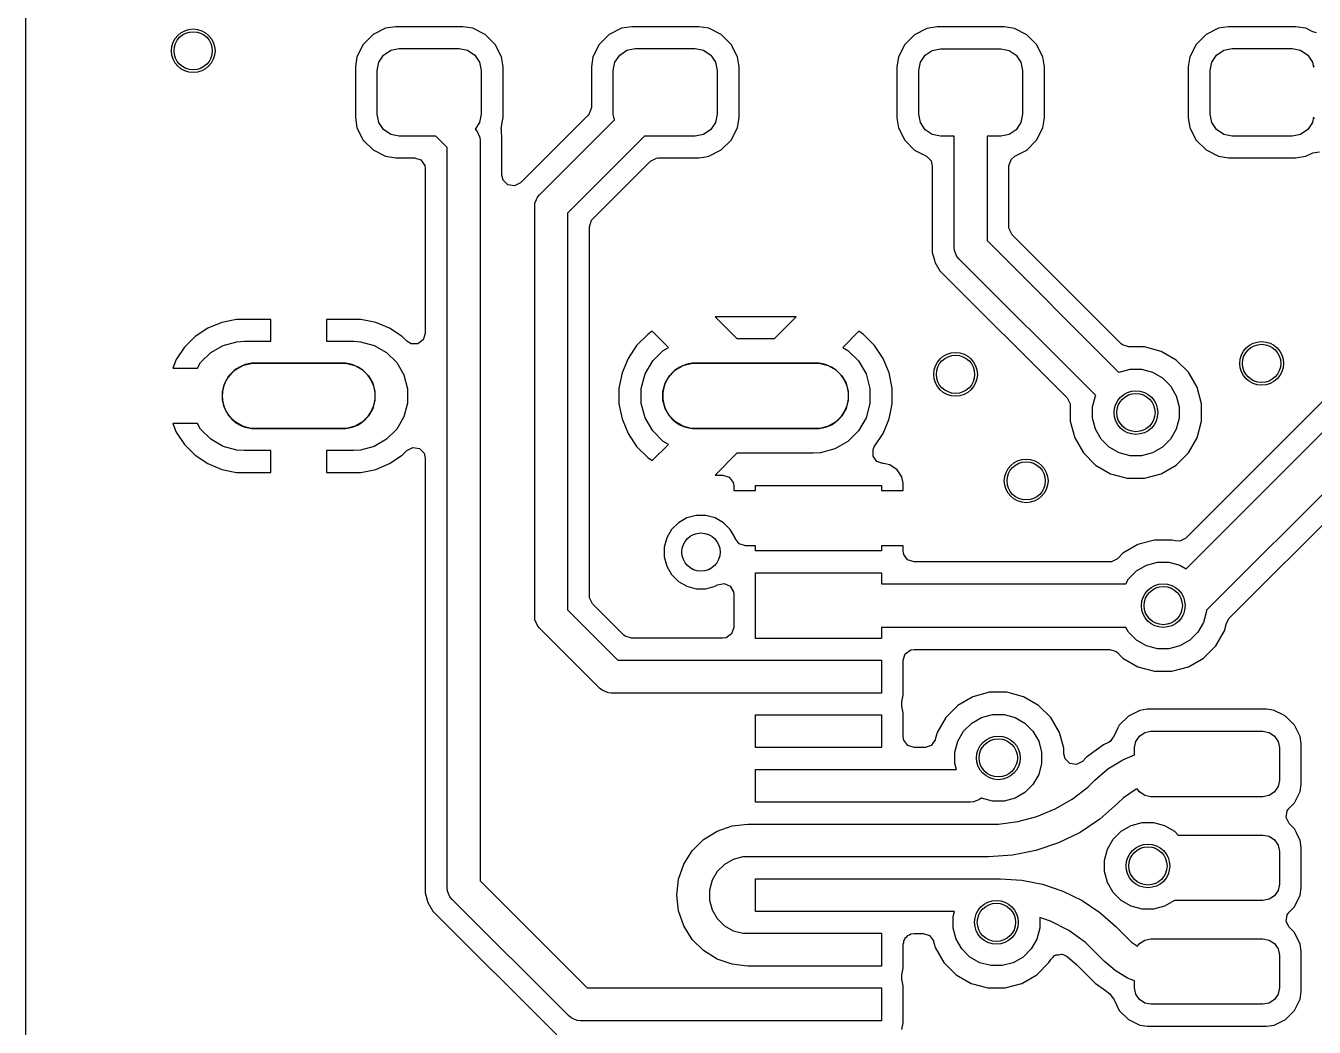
# Model space of a CAD drawing. Extents: x 5.36 to 6.5, y -4.55 to -3.35.
# Drawn here: x 5.3581 to 5.8221, y -4.007 to -3.646 of the extents above; entities that cross this region are included whole.
import ezdxf

# ---------------------------------------------------------------- set-up
doc = ezdxf.new("R2010")
doc.units = 0
doc.header["$MEASUREMENT"] = 0
doc.layers.add('BLACK', color=7, linetype='CONTINUOUS')

msp = doc.modelspace()

# ---------------------------------------------------------------- linework, layer by layer
at = {"layer": 'BLACK', "linetype": 'CONTINUOUS'}
for p, q in [((5.35805, -3.76941), (5.35805, -3.64004)), ((5.48759, -3.64694), (5.48314, -3.64921)), ((5.49128, -3.64636), (5.48759, -3.64694)), ((5.48759, -3.64694), (5.48759, -3.64694)), ((5.51541, -3.64636), (5.49128, -3.64636)), ((5.49128, -3.64636), (5.49128, -3.64636)), ((5.51911, -3.64694), (5.51541, -3.64636)), ((5.52356, -3.64921), (5.51911, -3.64694)), ((5.51911, -3.64694), (5.51911, -3.64694)), ((5.57259, -3.64694), (5.56814, -3.64921)), ((5.57628, -3.64636), (5.57259, -3.64694)), ((5.57259, -3.64694), (5.57259, -3.64694)), ((5.60041, -3.64636), (5.57628, -3.64636)), ((5.57628, -3.64636), (5.57628, -3.64636)), ((5.60411, -3.64694), (5.60041, -3.64636)), ((5.60856, -3.64921), (5.60411, -3.64694)), ((5.60411, -3.64694), (5.60411, -3.64694)), ((5.68259, -3.64698), (5.67814, -3.64925)), ((5.68628, -3.6464), (5.68259, -3.64698)), ((5.68259, -3.64698), (5.68259, -3.64698)), ((5.71041, -3.6464), (5.68628, -3.6464)), ((5.68628, -3.6464), (5.68628, -3.6464)), ((5.71411, -3.64698), (5.71041, -3.6464)), ((5.71856, -3.64925), (5.71411, -3.64698)), ((5.71411, -3.64698), (5.71411, -3.64698)), ((5.78759, -3.64694), (5.78314, -3.64921)), ((5.79128, -3.64636), (5.78759, -3.64694)), ((5.78759, -3.64694), (5.78759, -3.64694)), ((5.81541, -3.64636), (5.79128, -3.64636)), ((5.79128, -3.64636), (5.79128, -3.64636)), ((5.81911, -3.64694), (5.81541, -3.64636)), ((5.82157, -3.6482), (5.81911, -3.64694)), ((5.81911, -3.64694), (5.81911, -3.64694)), ((5.48314, -3.64921), (5.4796, -3.65274)), ((5.52709, -3.65274), (5.52356, -3.64921)), ((5.56814, -3.64921), (5.5646, -3.65274)), ((5.61209, -3.65274), (5.60856, -3.64921)), ((5.67814, -3.64925), (5.6746, -3.65278)), ((5.72209, -3.65278), (5.71856, -3.64925)), ((5.78314, -3.64921), (5.7796, -3.65274)), ((5.82293, -3.6486), (5.82157, -3.6482)), ((5.4796, -3.65274), (5.47734, -3.65719)), ((5.48525, -3.65911), (5.48695, -3.65656)), ((5.48695, -3.65656), (5.48951, -3.65485)), ((5.48951, -3.65485), (5.49252, -3.65425)), ((5.49252, -3.65425), (5.51417, -3.65425)), ((5.51417, -3.65425), (5.51719, -3.65485)), ((5.51719, -3.65485), (5.51974, -3.65656)), ((5.51974, -3.65656), (5.52145, -3.65911)), ((5.52936, -3.65719), (5.52709, -3.65274)), ((5.5646, -3.65274), (5.56234, -3.65719)), ((5.57025, -3.65911), (5.57195, -3.65656)), ((5.57195, -3.65656), (5.57451, -3.65485)), ((5.57451, -3.65485), (5.57752, -3.65425)), ((5.57752, -3.65425), (5.59917, -3.65425)), ((5.59917, -3.65425), (5.60219, -3.65485)), ((5.60219, -3.65485), (5.60474, -3.65656)), ((5.60474, -3.65656), (5.60645, -3.65911)), ((5.61436, -3.65719), (5.61209, -3.65274)), ((5.6746, -3.65278), (5.67234, -3.65723)), ((5.68025, -3.65915), (5.68195, -3.6566)), ((5.68195, -3.6566), (5.68451, -3.65489)), ((5.68451, -3.65489), (5.68752, -3.65429)), ((5.68752, -3.65429), (5.70917, -3.65429)), ((5.70917, -3.65429), (5.71219, -3.65489)), ((5.71219, -3.65489), (5.71474, -3.6566)), ((5.71474, -3.6566), (5.71645, -3.65915)), ((5.72436, -3.65723), (5.72209, -3.65278)), ((5.7796, -3.65274), (5.77734, -3.65719)), ((5.78525, -3.65911), (5.78695, -3.65656)), ((5.78695, -3.65656), (5.78951, -3.65485)), ((5.78951, -3.65485), (5.79252, -3.65425)), ((5.79252, -3.65425), (5.81417, -3.65425)), ((5.81417, -3.65425), (5.81719, -3.65485)), ((5.81719, -3.65485), (5.81974, -3.65656)), ((5.81974, -3.65656), (5.82145, -3.65911)), ((5.47734, -3.65719), (5.47675, -3.66088)), ((5.47675, -3.66088), (5.47675, -3.67911)), ((5.48465, -3.66213), (5.48525, -3.65911)), ((5.52145, -3.65911), (5.52205, -3.66213)), ((5.52994, -3.66088), (5.52936, -3.65719)), ((5.52936, -3.65719), (5.52936, -3.65719)), ((5.52936, -3.65719), (5.52936, -3.65719)), ((5.52994, -3.66089), (5.52994, -3.66088)), ((5.52994, -3.66088), (5.52994, -3.66088)), ((5.52994, -3.67911), (5.52994, -3.66089)), ((5.56234, -3.65719), (5.56175, -3.66088)), ((5.56175, -3.66088), (5.56175, -3.67546)), ((5.56965, -3.66213), (5.57025, -3.65911)), ((5.60645, -3.65911), (5.60705, -3.66213)), ((5.61494, -3.66088), (5.61436, -3.65719)), ((5.61436, -3.65719), (5.61436, -3.65719)), ((5.61436, -3.65719), (5.61436, -3.65719)), ((5.61494, -3.66089), (5.61494, -3.66088)), ((5.61494, -3.66088), (5.61494, -3.66088)), ((5.61494, -3.66092), (5.61494, -3.66089)), ((5.61494, -3.67911), (5.61494, -3.66092)), ((5.67234, -3.65723), (5.67175, -3.66092)), ((5.67175, -3.66092), (5.67175, -3.67915)), ((5.67965, -3.66217), (5.68025, -3.65915)), ((5.71645, -3.65915), (5.71705, -3.66217)), ((5.72493, -3.66088), (5.72436, -3.65723)), ((5.72436, -3.65723), (5.72436, -3.65723)), ((5.72436, -3.65723), (5.72436, -3.65723)), ((5.72494, -3.66092), (5.72493, -3.66088)), ((5.72494, -3.67915), (5.72494, -3.66092)), ((5.72494, -3.66092), (5.72494, -3.66092)), ((5.72494, -3.66092), (5.72494, -3.66092)), ((5.77734, -3.65719), (5.77675, -3.66088)), ((5.77675, -3.66088), (5.77675, -3.67911)), ((5.78465, -3.66213), (5.78525, -3.65911)), ((5.82145, -3.65911), (5.82182, -3.66099)), ((5.82182, -3.66099), (5.82215, -3.66041)), ((5.48465, -3.67787), (5.48465, -3.66213)), ((5.52205, -3.66213), (5.52205, -3.67787)), ((5.56965, -3.67787), (5.56965, -3.66213)), ((5.60705, -3.66213), (5.60705, -3.67787)), ((5.67965, -3.67791), (5.67965, -3.66217)), ((5.71705, -3.66217), (5.71705, -3.67791)), ((5.78465, -3.67787), (5.78465, -3.66213)), ((5.47675, -3.67911), (5.47675, -3.67912)), ((5.47675, -3.67912), (5.47734, -3.68281)), ((5.48525, -3.68089), (5.48465, -3.67787)), ((5.52205, -3.67787), (5.52145, -3.68089)), ((5.52967, -3.68085), (5.52994, -3.67911)), ((5.56061, -3.67822), (5.5362, -3.70263)), ((5.56101, -3.67776), (5.56061, -3.67822)), ((5.56175, -3.67546), (5.56101, -3.67776)), ((5.57006, -3.67994), (5.56965, -3.67787)), ((5.60705, -3.67787), (5.60645, -3.68089)), ((5.61436, -3.68281), (5.61494, -3.67911)), ((5.67175, -3.67915), (5.67175, -3.67915)), ((5.67175, -3.67915), (5.67234, -3.68285)), ((5.68025, -3.68093), (5.67965, -3.67791)), ((5.71705, -3.67791), (5.71645, -3.68093)), ((5.72436, -3.68285), (5.72494, -3.67915)), ((5.77675, -3.67911), (5.77675, -3.67912)), ((5.77675, -3.67912), (5.77734, -3.68281)), ((5.78525, -3.68089), (5.78465, -3.67787)), ((5.82182, -3.67901), (5.82145, -3.68089)), ((5.82215, -3.67959), (5.82182, -3.67901)), ((5.47734, -3.68281), (5.47734, -3.68281)), ((5.47734, -3.68281), (5.4796, -3.68726)), ((5.48695, -3.68344), (5.48525, -3.68089)), ((5.48951, -3.68515), (5.48695, -3.68344)), ((5.52145, -3.68089), (5.51988, -3.68323)), ((5.51988, -3.68323), (5.51992, -3.68327)), ((5.51992, -3.68327), (5.52066, -3.68416)), ((5.52066, -3.68416), (5.52109, -3.68519)), ((5.52931, -3.68311), (5.52967, -3.68085)), ((5.52939, -3.68312), (5.52931, -3.68311)), ((5.52935, -3.68487), (5.52939, -3.68312)), ((5.54307, -3.70693), (5.57006, -3.67994)), ((5.60474, -3.68344), (5.60219, -3.68515)), ((5.60645, -3.68089), (5.60474, -3.68344)), ((5.61209, -3.68726), (5.61436, -3.68281)), ((5.67234, -3.68285), (5.67234, -3.68285)), ((5.67234, -3.68285), (5.6746, -3.6873)), ((5.68195, -3.68348), (5.68025, -3.68093)), ((5.68451, -3.68519), (5.68195, -3.68348)), ((5.71474, -3.68348), (5.71219, -3.68519)), ((5.71645, -3.68093), (5.71474, -3.68348)), ((5.72209, -3.6873), (5.72436, -3.68285)), ((5.77734, -3.68281), (5.77734, -3.68281)), ((5.77734, -3.68281), (5.7796, -3.68726)), ((5.78695, -3.68344), (5.78525, -3.68089)), ((5.78951, -3.68515), (5.78695, -3.68344)), ((5.81974, -3.68344), (5.81719, -3.68515)), ((5.82145, -3.68089), (5.81974, -3.68344)), ((5.4796, -3.68726), (5.48314, -3.69079)), ((5.49252, -3.68575), (5.48951, -3.68515)), ((5.5057, -3.68575), (5.49252, -3.68575)), ((5.50984, -3.68989), (5.5057, -3.68575)), ((5.52109, -3.68519), (5.52154, -3.68629)), ((5.52154, -3.68629), (5.52165, -3.68744)), ((5.52165, -3.68744), (5.52165, -3.95425)), ((5.52955, -3.68562), (5.52935, -3.68487)), ((5.52955, -3.69987), (5.52955, -3.68562)), ((5.52955, -3.68562), (5.52955, -3.68562)), ((5.58095, -3.68575), (5.55315, -3.71355)), ((5.59917, -3.68575), (5.58095, -3.68575)), ((5.60219, -3.68515), (5.59917, -3.68575)), ((5.60856, -3.69079), (5.61209, -3.68726)), ((5.6746, -3.6873), (5.67814, -3.69083)), ((5.68752, -3.68579), (5.68451, -3.68519)), ((5.69244, -3.68579), (5.68752, -3.68579)), ((5.69244, -3.72591), (5.69244, -3.68579)), ((5.70917, -3.68579), (5.70425, -3.68579)), ((5.70425, -3.68579), (5.70425, -3.72346)), ((5.71219, -3.68519), (5.70917, -3.68579)), ((5.71856, -3.69083), (5.72209, -3.6873)), ((5.7796, -3.68726), (5.78314, -3.69079)), ((5.79252, -3.68575), (5.78951, -3.68515)), ((5.81417, -3.68575), (5.79252, -3.68575)), ((5.81719, -3.68515), (5.81417, -3.68575)), ((5.48314, -3.69079), (5.48759, -3.69306)), ((5.48759, -3.69306), (5.49128, -3.69364)), ((5.49128, -3.69364), (5.49805, -3.69364)), ((5.49805, -3.69364), (5.50034, -3.69439)), ((5.50984, -3.95669), (5.50984, -3.68989)), ((5.58308, -3.69478), (5.58522, -3.69369)), ((5.58522, -3.69369), (5.58583, -3.69364)), ((5.58583, -3.69364), (5.60041, -3.69364)), ((5.60041, -3.69364), (5.60226, -3.69335)), ((5.60041, -3.69364), (5.60041, -3.69364)), ((5.60226, -3.69335), (5.60411, -3.69306)), ((5.60411, -3.69306), (5.60856, -3.69079)), ((5.60411, -3.69306), (5.60411, -3.69306)), ((5.60411, -3.69306), (5.60411, -3.69306)), ((5.67814, -3.69083), (5.68242, -3.69301)), ((5.68242, -3.69301), (5.68412, -3.69471)), ((5.71289, -3.69419), (5.71427, -3.69301)), ((5.71427, -3.69301), (5.71856, -3.69083)), ((5.78314, -3.69079), (5.78759, -3.69306)), ((5.78759, -3.69306), (5.79128, -3.69364)), ((5.79128, -3.69364), (5.81541, -3.69364)), ((5.81541, -3.69364), (5.81911, -3.69306)), ((5.81541, -3.69364), (5.81541, -3.69364)), ((5.81541, -3.69364), (5.81541, -3.69364)), ((5.81911, -3.69306), (5.82157, -3.6918)), ((5.82157, -3.6918), (5.82395, -3.69142)), ((5.50034, -3.69439), (5.50176, -3.69633)), ((5.50176, -3.69633), (5.50195, -3.69754)), ((5.50195, -3.69754), (5.50195, -3.75694)), ((5.56218, -3.71568), (5.58308, -3.69478)), ((5.68412, -3.69471), (5.68455, -3.69648)), ((5.68455, -3.69648), (5.68455, -3.72772)), ((5.71215, -3.69648), (5.71289, -3.69419)), ((5.71215, -3.71858), (5.71215, -3.69648)), ((5.91108, -3.6954), (5.77581, -3.83067)), ((5.77593, -3.84171), (5.92012, -3.69753)), ((5.52997, -3.70164), (5.52955, -3.69987)), ((5.53168, -3.70335), (5.52997, -3.70164)), ((5.5362, -3.70263), (5.53405, -3.70372)), ((5.53405, -3.70372), (5.53168, -3.70335)), ((5.54233, -3.70782), (5.54307, -3.70693)), ((5.54134, -3.7111), (5.54145, -3.70995)), ((5.54134, -3.85894), (5.54134, -3.7111)), ((5.54145, -3.70995), (5.54198, -3.70867)), ((5.54198, -3.70867), (5.54233, -3.70782)), ((5.9283, -3.71161), (5.78333, -3.85659)), ((5.55315, -3.71355), (5.55315, -3.85649)), ((5.56104, -3.71843), (5.56179, -3.71614)), ((5.56179, -3.71614), (5.56218, -3.71568)), ((5.56104, -3.75087), (5.56104, -3.71843)), ((5.71219, -3.71918), (5.71215, -3.71858)), ((5.71329, -3.72133), (5.71219, -3.71918)), ((5.75261, -3.76065), (5.71329, -3.72133)), ((5.69255, -3.72706), (5.69244, -3.72591)), ((5.70425, -3.72346), (5.75174, -3.77095)), ((5.68455, -3.72772), (5.68531, -3.73056)), ((5.68531, -3.73056), (5.68531, -3.73056)), ((5.68531, -3.73056), (5.68549, -3.73123)), ((5.69344, -3.72919), (5.69255, -3.72706)), ((5.69417, -3.73008), (5.69344, -3.72919)), ((5.74339, -3.7793), (5.69417, -3.73008)), ((5.68549, -3.73123), (5.68549, -3.73123)), ((5.68549, -3.73123), (5.68549, -3.73123)), ((5.68549, -3.73123), (5.6873, -3.73438)), ((5.6873, -3.73438), (5.73309, -3.78016)), ((5.42862, -3.75291), (5.42361, -3.75499)), ((5.43395, -3.75185), (5.42862, -3.75291)), ((5.44635, -3.75185), (5.43395, -3.75185)), ((5.44635, -3.75972), (5.44635, -3.75185)), ((5.44635, -3.75185), (5.44635, -3.75185)), ((5.47875, -3.75185), (5.46635, -3.75185)), ((5.46635, -3.75185), (5.46635, -3.75185)), ((5.46635, -3.75185), (5.46635, -3.75972)), ((5.48407, -3.75291), (5.47875, -3.75185)), ((5.48909, -3.75499), (5.48407, -3.75291)), ((5.56104, -3.7766), (5.56104, -3.75087)), ((5.63554, -3.75087), (5.60629, -3.75087)), ((5.60629, -3.75087), (5.61416, -3.75874)), ((5.62766, -3.75874), (5.63554, -3.75087)), ((5.41909, -3.758), (5.41525, -3.76184)), ((5.42361, -3.75499), (5.41909, -3.758)), ((5.4936, -3.758), (5.48909, -3.75499)), ((5.4953, -3.7597), (5.4936, -3.758)), ((5.50195, -3.75694), (5.5012, -3.75923)), ((5.58205, -3.75724), (5.57807, -3.76121)), ((5.58371, -3.75613), (5.58205, -3.75724)), ((5.58952, -3.76194), (5.58371, -3.75613)), ((5.61416, -3.75874), (5.62766, -3.75874)), ((5.65811, -3.75613), (5.6523, -3.76194)), ((5.65978, -3.75724), (5.65811, -3.75613)), ((5.66375, -3.76121), (5.65978, -3.75724)), ((5.41525, -3.76184), (5.41224, -3.76636)), ((5.42468, -3.76379), (5.42913, -3.76122)), ((5.42913, -3.76122), (5.43409, -3.75989)), ((5.43409, -3.75989), (5.43666, -3.75972)), ((5.43666, -3.75972), (5.44635, -3.75972)), ((5.46635, -3.75972), (5.47603, -3.75972)), ((5.47603, -3.75972), (5.4786, -3.75989)), ((5.4786, -3.75989), (5.48356, -3.76122)), ((5.48356, -3.76122), (5.48801, -3.76379)), ((5.49685, -3.76065), (5.4953, -3.7597)), ((5.49926, -3.76065), (5.49685, -3.76065)), ((5.5012, -3.75923), (5.49926, -3.76065)), ((5.57807, -3.76121), (5.57495, -3.76589)), ((5.57807, -3.76121), (5.57807, -3.76121)), ((5.58385, -3.76683), (5.58766, -3.76301)), ((5.58766, -3.76301), (5.58952, -3.76194)), ((5.6523, -3.76194), (5.65417, -3.76301)), ((5.65417, -3.76301), (5.65798, -3.76683)), ((5.66688, -3.76589), (5.66375, -3.76121)), ((5.66375, -3.76121), (5.66375, -3.76121)), ((5.75307, -3.76105), (5.75261, -3.76065)), ((5.75536, -3.76179), (5.75307, -3.76105)), ((5.76099, -3.76179), (5.75536, -3.76179)), ((5.767, -3.7634), (5.76099, -3.76179)), ((5.77239, -3.76651), (5.767, -3.7634)), ((5.41224, -3.76636), (5.41097, -3.76941)), ((5.4199, -3.76941), (5.42104, -3.76743)), ((5.42104, -3.76743), (5.42468, -3.76379)), ((5.43608, -3.7685), (5.43906, -3.7677)), ((5.43906, -3.7677), (5.4406, -3.7676)), ((5.4406, -3.7676), (5.47209, -3.7676)), ((5.47209, -3.7676), (5.47364, -3.7677)), ((5.47364, -3.7677), (5.47661, -3.7685)), ((5.48801, -3.76379), (5.49165, -3.76743)), ((5.49165, -3.76743), (5.49422, -3.77188)), ((5.57495, -3.76589), (5.5728, -3.77108)), ((5.57495, -3.76589), (5.57495, -3.76589)), ((5.58115, -3.7715), (5.58385, -3.76683)), ((5.59474, -3.7685), (5.59772, -3.7677)), ((5.59772, -3.7677), (5.59926, -3.7676)), ((5.59926, -3.7676), (5.64257, -3.7676)), ((5.64257, -3.7676), (5.64411, -3.7677)), ((5.64411, -3.7677), (5.64709, -3.7685)), ((5.65798, -3.76683), (5.66068, -3.7715)), ((5.66903, -3.77108), (5.66688, -3.76589)), ((5.66688, -3.76589), (5.66688, -3.76589)), ((5.77679, -3.77092), (5.77239, -3.76651)), ((5.35805, -4.10957), (5.35805, -3.76941)), ((5.41097, -3.76941), (5.4199, -3.76941)), ((5.41097, -3.76941), (5.41097, -3.76941)), ((5.42969, -3.77489), (5.43123, -3.77222)), ((5.43123, -3.77222), (5.43341, -3.77004)), ((5.43341, -3.77004), (5.43608, -3.7685)), ((5.47661, -3.7685), (5.47928, -3.77004)), ((5.47928, -3.77004), (5.48146, -3.77222)), ((5.48146, -3.77222), (5.48301, -3.77489)), ((5.49422, -3.77188), (5.49555, -3.77684)), ((5.5728, -3.77108), (5.5717, -3.7766)), ((5.5728, -3.77108), (5.5728, -3.77108)), ((5.57975, -3.77671), (5.58115, -3.7715)), ((5.58835, -3.77489), (5.58989, -3.77222)), ((5.58989, -3.77222), (5.59207, -3.77004)), ((5.59207, -3.77004), (5.59474, -3.7685)), ((5.64709, -3.7685), (5.64976, -3.77004)), ((5.64976, -3.77004), (5.65194, -3.77222)), ((5.65194, -3.77222), (5.65348, -3.77489)), ((5.66068, -3.7715), (5.66208, -3.77671)), ((5.67013, -3.7766), (5.66903, -3.77108)), ((5.66903, -3.77108), (5.66903, -3.77108)), ((5.75174, -3.77095), (5.75185, -3.77088)), ((5.75185, -3.77088), (5.75582, -3.76982)), ((5.75582, -3.76982), (5.75993, -3.76982)), ((5.75993, -3.76982), (5.7639, -3.77088)), ((5.7639, -3.77088), (5.76746, -3.77294)), ((5.7799, -3.77631), (5.77679, -3.77092)), ((5.79151, -3.85957), (5.87909, -3.77199)), ((5.42889, -3.77787), (5.42969, -3.77489)), ((5.48301, -3.77489), (5.4838, -3.77787)), ((5.49555, -3.77684), (5.49555, -3.78198)), ((5.56104, -3.85161), (5.56104, -3.7766)), ((5.5717, -3.7766), (5.5717, -3.78222)), ((5.57975, -3.78211), (5.57975, -3.77671)), ((5.58755, -3.77787), (5.58835, -3.77489)), ((5.65348, -3.77489), (5.65428, -3.77787)), ((5.66208, -3.77671), (5.66208, -3.78211)), ((5.67013, -3.78222), (5.67013, -3.7766)), ((5.67013, -3.7766), (5.67013, -3.7766)), ((5.76746, -3.77294), (5.77037, -3.77585)), ((5.77037, -3.77585), (5.77242, -3.77941)), ((5.78152, -3.78232), (5.7799, -3.77631)), ((5.42889, -3.78095), (5.42889, -3.77787)), ((5.42969, -3.78393), (5.42889, -3.78095)), ((5.4838, -3.78095), (5.48301, -3.78393)), ((5.4838, -3.77787), (5.4838, -3.78095)), ((5.49555, -3.78198), (5.49422, -3.78694)), ((5.58755, -3.78095), (5.58755, -3.77787)), ((5.58835, -3.78393), (5.58755, -3.78095)), ((5.65428, -3.78095), (5.65348, -3.78393)), ((5.65428, -3.77787), (5.65428, -3.78095)), ((5.73309, -3.78016), (5.73418, -3.78231)), ((5.74226, -3.78338), (5.74332, -3.77941)), ((5.74332, -3.77941), (5.74339, -3.7793)), ((5.77242, -3.77941), (5.77349, -3.78338)), ((5.43123, -3.7866), (5.42969, -3.78393)), ((5.43341, -3.78878), (5.43123, -3.7866)), ((5.48146, -3.7866), (5.47928, -3.78878)), ((5.48301, -3.78393), (5.48146, -3.7866)), ((5.5717, -3.78222), (5.5728, -3.78774)), ((5.58115, -3.78732), (5.57975, -3.78211)), ((5.58989, -3.7866), (5.58835, -3.78393)), ((5.59207, -3.78878), (5.58989, -3.7866)), ((5.65194, -3.7866), (5.64976, -3.78878)), ((5.65348, -3.78393), (5.65194, -3.7866)), ((5.66208, -3.78211), (5.66068, -3.78732)), ((5.66903, -3.78774), (5.67013, -3.78222)), ((5.67013, -3.78222), (5.67013, -3.78222)), ((5.73418, -3.78231), (5.73423, -3.78292)), ((5.73423, -3.78292), (5.73423, -3.78855)), ((5.74226, -3.78749), (5.74226, -3.78338)), ((5.77349, -3.78338), (5.77349, -3.78749)), ((5.78152, -3.78855), (5.78152, -3.78232)), ((5.41097, -3.78941), (5.41224, -3.79246)), ((5.4199, -3.78941), (5.41097, -3.78941)), ((5.42104, -3.79139), (5.4199, -3.78941)), ((5.43608, -3.79032), (5.43341, -3.78878)), ((5.43906, -3.79112), (5.43608, -3.79032)), ((5.4406, -3.79122), (5.43906, -3.79112)), ((5.47209, -3.79122), (5.4406, -3.79122)), ((5.47364, -3.79112), (5.47209, -3.79122)), ((5.47661, -3.79032), (5.47364, -3.79112)), ((5.47928, -3.78878), (5.47661, -3.79032)), ((5.49422, -3.78694), (5.49165, -3.79139)), ((5.5728, -3.78774), (5.5728, -3.78774)), ((5.5728, -3.78774), (5.57495, -3.79293)), ((5.58385, -3.79199), (5.58115, -3.78732)), ((5.59474, -3.79032), (5.59207, -3.78878)), ((5.59772, -3.79112), (5.59474, -3.79032)), ((5.59926, -3.79122), (5.59772, -3.79112)), ((5.64257, -3.79122), (5.59926, -3.79122)), ((5.64411, -3.79112), (5.64257, -3.79122)), ((5.64709, -3.79032), (5.64411, -3.79112)), ((5.64976, -3.78878), (5.64709, -3.79032)), ((5.66068, -3.78732), (5.65798, -3.79199)), ((5.66688, -3.79293), (5.66903, -3.78774)), ((5.66903, -3.78774), (5.66903, -3.78774)), ((5.73423, -3.78855), (5.73584, -3.79456)), ((5.74332, -3.79146), (5.74226, -3.78749)), ((5.77349, -3.78749), (5.77242, -3.79146)), ((5.7799, -3.79456), (5.78152, -3.78855)), ((5.41224, -3.79246), (5.41525, -3.79698)), ((5.42468, -3.79503), (5.42104, -3.79139)), ((5.42913, -3.7976), (5.42468, -3.79503)), ((5.48801, -3.79503), (5.48356, -3.7976)), ((5.49165, -3.79139), (5.48801, -3.79503)), ((5.57495, -3.79293), (5.57495, -3.79293)), ((5.57495, -3.79293), (5.57807, -3.7976)), ((5.58766, -3.79581), (5.58385, -3.79199)), ((5.58952, -3.79688), (5.58766, -3.79581)), ((5.65417, -3.79581), (5.64949, -3.79851)), ((5.65798, -3.79199), (5.65417, -3.79581)), ((5.66365, -3.79776), (5.66688, -3.79293)), ((5.66688, -3.79293), (5.66688, -3.79293)), ((5.73584, -3.79456), (5.73896, -3.79995)), ((5.74538, -3.79502), (5.74332, -3.79146)), ((5.74829, -3.79793), (5.74538, -3.79502)), ((5.77037, -3.79502), (5.76746, -3.79793)), ((5.77242, -3.79146), (5.77037, -3.79502)), ((5.77679, -3.79995), (5.7799, -3.79456)), ((5.41525, -3.79698), (5.41909, -3.80082)), ((5.43409, -3.79893), (5.42913, -3.7976)), ((5.43666, -3.79909), (5.43409, -3.79893)), ((5.44635, -3.79909), (5.43666, -3.79909)), ((5.44635, -3.80697), (5.44635, -3.79909)), ((5.47603, -3.79909), (5.46635, -3.79909)), ((5.46635, -3.79909), (5.46635, -3.80697)), ((5.4786, -3.79893), (5.47603, -3.79909)), ((5.48356, -3.7976), (5.4786, -3.79893)), ((5.4936, -3.80082), (5.4953, -3.79912)), ((5.4953, -3.79912), (5.49744, -3.79803)), ((5.49744, -3.79803), (5.49982, -3.7984)), ((5.49982, -3.7984), (5.50152, -3.80011)), ((5.50152, -3.80011), (5.50195, -3.80188)), ((5.57807, -3.7976), (5.57807, -3.7976)), ((5.57807, -3.7976), (5.58205, -3.80158)), ((5.58371, -3.80269), (5.58952, -3.79688)), ((5.61416, -3.80008), (5.60629, -3.80795)), ((5.64158, -3.80008), (5.61416, -3.80008)), ((5.64428, -3.7999), (5.64158, -3.80008)), ((5.64949, -3.79851), (5.64428, -3.7999)), ((5.66319, -3.79872), (5.66365, -3.79776)), ((5.66319, -3.80113), (5.66319, -3.79872)), ((5.73896, -3.79995), (5.74336, -3.80435)), ((5.75185, -3.79998), (5.74829, -3.79793)), ((5.75582, -3.80105), (5.75185, -3.79998)), ((5.7639, -3.79998), (5.75993, -3.80105)), ((5.76746, -3.79793), (5.7639, -3.79998)), ((5.77239, -3.80435), (5.77679, -3.79995)), ((5.41909, -3.80082), (5.42361, -3.80383)), ((5.42361, -3.80383), (5.42862, -3.80591)), ((5.48407, -3.80591), (5.48909, -3.80383)), ((5.48909, -3.80383), (5.4936, -3.80082)), ((5.50195, -3.80188), (5.50195, -3.95851)), ((5.58205, -3.80158), (5.58205, -3.80158)), ((5.58205, -3.80158), (5.58371, -3.80269)), ((5.6646, -3.80307), (5.66319, -3.80113)), ((5.66678, -3.80378), (5.6646, -3.80307)), ((5.66677, -3.8038), (5.66678, -3.80378)), ((5.66686, -3.80381), (5.66677, -3.8038)), ((5.66689, -3.80382), (5.66686, -3.80381)), ((5.66696, -3.80382), (5.66689, -3.80382)), ((5.66926, -3.80428), (5.66696, -3.80382)), ((5.67187, -3.80602), (5.66926, -3.80428)), ((5.74336, -3.80435), (5.74875, -3.80746)), ((5.75993, -3.80105), (5.75582, -3.80105)), ((5.767, -3.80746), (5.77239, -3.80435)), ((5.42862, -3.80591), (5.43395, -3.80697)), ((5.43395, -3.80697), (5.43395, -3.80697)), ((5.43395, -3.80697), (5.44635, -3.80697)), ((5.44635, -3.80697), (5.44635, -3.80697)), ((5.46635, -3.80697), (5.46635, -3.80697)), ((5.46635, -3.80697), (5.47875, -3.80697)), ((5.47875, -3.80697), (5.48407, -3.80591)), ((5.47875, -3.80697), (5.47875, -3.80697)), ((5.60629, -3.80795), (5.60914, -3.80795)), ((5.60914, -3.80795), (5.61143, -3.8087)), ((5.61143, -3.8087), (5.61285, -3.81065)), ((5.67361, -3.80862), (5.67187, -3.80602)), ((5.67187, -3.80602), (5.67187, -3.80602)), ((5.67406, -3.81092), (5.67361, -3.80862)), ((5.74875, -3.80746), (5.75476, -3.80907)), ((5.75476, -3.80907), (5.75476, -3.80907)), ((5.75476, -3.80907), (5.76099, -3.80907)), ((5.76099, -3.80907), (5.767, -3.80746)), ((5.76099, -3.80907), (5.76099, -3.80907)), ((5.61285, -3.81065), (5.61304, -3.81185)), ((5.61304, -3.81185), (5.61304, -3.8135)), ((5.61304, -3.8135), (5.61304, -3.8135)), ((5.61304, -3.8135), (5.62091, -3.8135)), ((5.62091, -3.8135), (5.62091, -3.81169)), ((5.62091, -3.81169), (5.66619, -3.81169)), ((5.66619, -3.81169), (5.66619, -3.8135)), ((5.66619, -3.8135), (5.67406, -3.8135)), ((5.67406, -3.8135), (5.67406, -3.81092)), ((5.67406, -3.81092), (5.67406, -3.81092)), ((5.67406, -3.8135), (5.67406, -3.8135)), ((5.59613, -3.8234), (5.59312, -3.82514)), ((5.59949, -3.8225), (5.59613, -3.8234)), ((5.60297, -3.8225), (5.59949, -3.8225)), ((5.60633, -3.8234), (5.60297, -3.8225)), ((5.60934, -3.82514), (5.60633, -3.8234)), ((5.59066, -3.8276), (5.58892, -3.83061)), ((5.59312, -3.82514), (5.59066, -3.8276)), ((5.6118, -3.8276), (5.60934, -3.82514)), ((5.61354, -3.83061), (5.6118, -3.8276)), ((5.58892, -3.83061), (5.58802, -3.83397)), ((5.61354, -3.83062), (5.61354, -3.83061)), ((5.61354, -3.83061), (5.61354, -3.83061)), ((5.61354, -3.83061), (5.61354, -3.83061)), ((5.6136, -3.83081), (5.61354, -3.83062)), ((5.61501, -3.83276), (5.6136, -3.83081)), ((5.6173, -3.8335), (5.61501, -3.83276)), ((5.75859, -3.83297), (5.7532, -3.83608)), ((5.75937, -3.83276), (5.75859, -3.83297)), ((5.7646, -3.83136), (5.75937, -3.83276)), ((5.77083, -3.83136), (5.7646, -3.83136)), ((5.77204, -3.83168), (5.77083, -3.83136)), ((5.77366, -3.83177), (5.77204, -3.83168)), ((5.77581, -3.83067), (5.77366, -3.83177)), ((5.58802, -3.83397), (5.58802, -3.83745)), ((5.58802, -3.83745), (5.58892, -3.84081)), ((5.62091, -3.8335), (5.6173, -3.8335)), ((5.62091, -3.83531), (5.62091, -3.8335)), ((5.66619, -3.83531), (5.62091, -3.83531)), ((5.67406, -3.8335), (5.66619, -3.8335)), ((5.66619, -3.8335), (5.66619, -3.83531)), ((5.67406, -3.83533), (5.67406, -3.8335)), ((5.67406, -3.8335), (5.67406, -3.8335)), ((5.67425, -3.83654), (5.67406, -3.83533)), ((5.67567, -3.83849), (5.67425, -3.83654)), ((5.7532, -3.83608), (5.75119, -3.83809)), ((5.58892, -3.84081), (5.59066, -3.84382)), ((5.67796, -3.83923), (5.67567, -3.83849)), ((5.74844, -3.83923), (5.67796, -3.83923)), ((5.74904, -3.83918), (5.74844, -3.83923)), ((5.75119, -3.83809), (5.74904, -3.83918)), ((5.75813, -3.84251), (5.76169, -3.84045)), ((5.76169, -3.84045), (5.76566, -3.83939)), ((5.76566, -3.83939), (5.76977, -3.83939)), ((5.76977, -3.83939), (5.77374, -3.84045)), ((5.77374, -3.84045), (5.77593, -3.84171)), ((5.59066, -3.84382), (5.59312, -3.84628)), ((5.59312, -3.84628), (5.59613, -3.84802)), ((5.62091, -3.86681), (5.62091, -3.84319)), ((5.62091, -3.84319), (5.66619, -3.84319)), ((5.66619, -3.84319), (5.66619, -3.84713)), ((5.75423, -3.84713), (5.75522, -3.84541)), ((5.75522, -3.84541), (5.75813, -3.84251)), ((5.59613, -3.84802), (5.59949, -3.84892)), ((5.59949, -3.84892), (5.59949, -3.84892)), ((5.59949, -3.84892), (5.60297, -3.84892)), ((5.60297, -3.84892), (5.60633, -3.84802)), ((5.60297, -3.84892), (5.60297, -3.84892)), ((5.60633, -3.84802), (5.60717, -3.84753)), ((5.60717, -3.84753), (5.60953, -3.84703)), ((5.60953, -3.84703), (5.61173, -3.84801)), ((5.61173, -3.84801), (5.61293, -3.85009)), ((5.61293, -3.85009), (5.61302, -3.8509)), ((5.61302, -3.8509), (5.61302, -3.86289)), ((5.66619, -3.84713), (5.75423, -3.84713)), ((5.56109, -3.85222), (5.56104, -3.85161)), ((5.56218, -3.85436), (5.56109, -3.85222)), ((5.57347, -3.86565), (5.56218, -3.85436)), ((5.54145, -3.86009), (5.54134, -3.85894)), ((5.54233, -3.86222), (5.54145, -3.86009)), ((5.55315, -3.85649), (5.57134, -3.87469)), ((5.78333, -3.85706), (5.78227, -3.86103)), ((5.78333, -3.85659), (5.78333, -3.85706)), ((5.7905, -3.86132), (5.79151, -3.85957)), ((5.54307, -3.86311), (5.54233, -3.86222)), ((5.56472, -3.88477), (5.54307, -3.86311)), ((5.61228, -3.86518), (5.61033, -3.8666)), ((5.61302, -3.86289), (5.61228, -3.86518)), ((5.75423, -3.86287), (5.66619, -3.86287)), ((5.66619, -3.86287), (5.66619, -3.86681)), ((5.75522, -3.86459), (5.75423, -3.86287)), ((5.75813, -3.86749), (5.75522, -3.86459)), ((5.78021, -3.86459), (5.7773, -3.86749)), ((5.78227, -3.86103), (5.78021, -3.86459)), ((5.78663, -3.86952), (5.78975, -3.86413)), ((5.78975, -3.86413), (5.7905, -3.86132)), ((5.57394, -3.86605), (5.57347, -3.86565)), ((5.57623, -3.86679), (5.57394, -3.86605)), ((5.60912, -3.86679), (5.57623, -3.86679)), ((5.61033, -3.8666), (5.60912, -3.86679)), ((5.66619, -3.86681), (5.62091, -3.86681)), ((5.76169, -3.86955), (5.75813, -3.86749)), ((5.76566, -3.87061), (5.76169, -3.86955)), ((5.77374, -3.86955), (5.76977, -3.87061)), ((5.7773, -3.86749), (5.77374, -3.86955)), ((5.78223, -3.87392), (5.78663, -3.86952)), ((5.57134, -3.87469), (5.64355, -3.87469)), ((5.64355, -3.87469), (5.66619, -3.87469)), ((5.66619, -3.87469), (5.66619, -3.8865)), ((5.67408, -3.87467), (5.67483, -3.87237)), ((5.67408, -3.88727), (5.67408, -3.87467)), ((5.67483, -3.87237), (5.67678, -3.87096)), ((5.67678, -3.87096), (5.67798, -3.87077)), ((5.67798, -3.87077), (5.74844, -3.87077)), ((5.74844, -3.87077), (5.75073, -3.87151)), ((5.75073, -3.87151), (5.75119, -3.87191)), ((5.75119, -3.87191), (5.75247, -3.87319)), ((5.75247, -3.87319), (5.7532, -3.87392)), ((5.7532, -3.87392), (5.75859, -3.87703)), ((5.76977, -3.87061), (5.76566, -3.87061)), ((5.77684, -3.87703), (5.78223, -3.87392)), ((5.75859, -3.87703), (5.7646, -3.87864)), ((5.7646, -3.87864), (5.7646, -3.87864)), ((5.7646, -3.87864), (5.77083, -3.87864)), ((5.77083, -3.87864), (5.77684, -3.87703)), ((5.77083, -3.87864), (5.77083, -3.87864)), ((5.56562, -3.8855), (5.56472, -3.88477)), ((5.5665, -3.88587), (5.56562, -3.8855)), ((5.56775, -3.88638), (5.5665, -3.88587)), ((5.5689, -3.8865), (5.56775, -3.88638)), ((5.62091, -3.8865), (5.5689, -3.8865)), ((5.66619, -3.8865), (5.62091, -3.8865)), ((5.67361, -3.88967), (5.67408, -3.88727)), ((5.67408, -3.88727), (5.67408, -3.88727)), ((5.69919, -3.88785), (5.6938, -3.89096)), ((5.7052, -3.88623), (5.69919, -3.88785)), ((5.71143, -3.88623), (5.7052, -3.88623)), ((5.71744, -3.88785), (5.71143, -3.88623)), ((5.72283, -3.89096), (5.71744, -3.88785)), ((5.67361, -3.89119), (5.67361, -3.88967)), ((5.67408, -3.89359), (5.67361, -3.89119)), ((5.6938, -3.89096), (5.6894, -3.89536)), ((5.72723, -3.89536), (5.72283, -3.89096)), ((5.7593, -3.89277), (5.75516, -3.8948)), ((5.76064, -3.89258), (5.7593, -3.89277)), ((5.76198, -3.89238), (5.76064, -3.89258)), ((5.80495, -3.89238), (5.76198, -3.89238)), ((5.80656, -3.89262), (5.80495, -3.89238)), ((5.80763, -3.89277), (5.80656, -3.89262)), ((5.81094, -3.89439), (5.80763, -3.89277)), ((5.62091, -3.90618), (5.62091, -3.89437)), ((5.62091, -3.89437), (5.66619, -3.89437)), ((5.66619, -3.89437), (5.66619, -3.90618)), ((5.67408, -3.90226), (5.67408, -3.89359)), ((5.67408, -3.89359), (5.67408, -3.89359)), ((5.6894, -3.89536), (5.68628, -3.90075)), ((5.69582, -3.90029), (5.69873, -3.89738)), ((5.69873, -3.89738), (5.70229, -3.89533)), ((5.70229, -3.89533), (5.70626, -3.89426)), ((5.70626, -3.89426), (5.71037, -3.89426)), ((5.71037, -3.89426), (5.71434, -3.89533)), ((5.71434, -3.89533), (5.7179, -3.89738)), ((5.7179, -3.89738), (5.72081, -3.90029)), ((5.73035, -3.90075), (5.72723, -3.89536)), ((5.75516, -3.8948), (5.7519, -3.89805)), ((5.81177, -3.8948), (5.81094, -3.89439)), ((5.81503, -3.89805), (5.81177, -3.8948)), ((5.67427, -3.90347), (5.67408, -3.90226)), ((5.68628, -3.90075), (5.68561, -3.90327)), ((5.69377, -3.90385), (5.69582, -3.90029)), ((5.72081, -3.90029), (5.72286, -3.90385)), ((5.73187, -3.90644), (5.73035, -3.90075)), ((5.74965, -3.90241), (5.74855, -3.90397)), ((5.74975, -3.90246), (5.74965, -3.90241)), ((5.74988, -3.90219), (5.74975, -3.90246)), ((5.7514, -3.89907), (5.74988, -3.90219)), ((5.74988, -3.90219), (5.74988, -3.90219)), ((5.7519, -3.89805), (5.7514, -3.89907)), ((5.75783, -3.90392), (5.75911, -3.90201)), ((5.75911, -3.90201), (5.76103, -3.90073)), ((5.76103, -3.90073), (5.76329, -3.90028)), ((5.76329, -3.90028), (5.80364, -3.90028)), ((5.80364, -3.90028), (5.8059, -3.90073)), ((5.8059, -3.90073), (5.80782, -3.90201)), ((5.80782, -3.90201), (5.8091, -3.90392)), ((5.81705, -3.90219), (5.81503, -3.89805)), ((5.81744, -3.90487), (5.81705, -3.90219)), ((5.66619, -3.90618), (5.62091, -3.90618)), ((5.67569, -3.90542), (5.67427, -3.90347)), ((5.67798, -3.90616), (5.67569, -3.90542)), ((5.68184, -3.90616), (5.67798, -3.90616)), ((5.68205, -3.90616), (5.68184, -3.90616)), ((5.68308, -3.90576), (5.68205, -3.90616)), ((5.68413, -3.90542), (5.68308, -3.90576)), ((5.6842, -3.90533), (5.68413, -3.90542)), ((5.6843, -3.90529), (5.6842, -3.90533)), ((5.6849, -3.90436), (5.6843, -3.90529)), ((5.68555, -3.90347), (5.6849, -3.90436)), ((5.68561, -3.90327), (5.68555, -3.90336)), ((5.68555, -3.90336), (5.68555, -3.90347)), ((5.6927, -3.90782), (5.69377, -3.90385)), ((5.72286, -3.90385), (5.72393, -3.90782)), ((5.73196, -3.90676), (5.73187, -3.90644)), ((5.73196, -3.90841), (5.73196, -3.90676)), ((5.74622, -3.90522), (5.74012, -3.90966)), ((5.74798, -3.90433), (5.74622, -3.90522)), ((5.74855, -3.90397), (5.74798, -3.90433)), ((5.75738, -3.90618), (5.75783, -3.90392)), ((5.75738, -3.9088), (5.75738, -3.90618)), ((5.8091, -3.90392), (5.80955, -3.90618)), ((5.80955, -3.90618), (5.80955, -3.91799)), ((5.81744, -3.9193), (5.81744, -3.90487)), ((5.6927, -3.91193), (5.6927, -3.90782)), ((5.72393, -3.90782), (5.72393, -3.91193)), ((5.73238, -3.91018), (5.73196, -3.90841)), ((5.73408, -3.91188), (5.73238, -3.91018)), ((5.73646, -3.91226), (5.73408, -3.91188)), ((5.73861, -3.91117), (5.73646, -3.91226)), ((5.74012, -3.90966), (5.73861, -3.91117)), ((5.74781, -3.91382), (5.75317, -3.91054)), ((5.75317, -3.91054), (5.75738, -3.9088)), ((5.62091, -3.92587), (5.62091, -3.91406)), ((5.62091, -3.91406), (5.66619, -3.91406)), ((5.66619, -3.91406), (5.69327, -3.91406)), ((5.69327, -3.91406), (5.6927, -3.91193)), ((5.72286, -3.9159), (5.72081, -3.91946)), ((5.72393, -3.91193), (5.72286, -3.9159)), ((5.74304, -3.9179), (5.74781, -3.91382)), ((5.72081, -3.91946), (5.7179, -3.92237)), ((5.73491, -3.92472), (5.74053, -3.92041)), ((5.74053, -3.92041), (5.74304, -3.9179)), ((5.74304, -3.9179), (5.74304, -3.9179)), ((5.74304, -3.9179), (5.74304, -3.9179)), ((5.75797, -3.9212), (5.75335, -3.92429)), ((5.75836, -3.92104), (5.75797, -3.9212)), ((5.75911, -3.92217), (5.75836, -3.92104)), ((5.8091, -3.92025), (5.80782, -3.92217)), ((5.80955, -3.91799), (5.8091, -3.92025)), ((5.81705, -3.92198), (5.81744, -3.9193)), ((5.69938, -3.92575), (5.69823, -3.92587)), ((5.70031, -3.92537), (5.69938, -3.92575)), ((5.70151, -3.92487), (5.70031, -3.92537)), ((5.70215, -3.92435), (5.70151, -3.92487)), ((5.70229, -3.92443), (5.70215, -3.92435)), ((5.70626, -3.92549), (5.70229, -3.92443)), ((5.71037, -3.92549), (5.70626, -3.92549)), ((5.71434, -3.92443), (5.71037, -3.92549)), ((5.7179, -3.92237), (5.71434, -3.92443)), ((5.72877, -3.92827), (5.73491, -3.92472)), ((5.75335, -3.92429), (5.75139, -3.92626)), ((5.76103, -3.92345), (5.75911, -3.92217)), ((5.76329, -3.9239), (5.76103, -3.92345)), ((5.80364, -3.9239), (5.76329, -3.9239)), ((5.8059, -3.92345), (5.80364, -3.9239)), ((5.80782, -3.92217), (5.8059, -3.92345)), ((5.81503, -3.92612), (5.81705, -3.92198)), ((5.64355, -3.92587), (5.62091, -3.92587)), ((5.69823, -3.92587), (5.64355, -3.92587)), ((5.72222, -3.93098), (5.72877, -3.92827)), ((5.75139, -3.92626), (5.74491, -3.93194)), ((5.75139, -3.92626), (5.75139, -3.92626)), ((5.75139, -3.92626), (5.75139, -3.92626)), ((5.75139, -3.92626), (5.75139, -3.92626)), ((5.81202, -3.9314), (5.8124, -3.92902)), ((5.8124, -3.92902), (5.81312, -3.92803)), ((5.81312, -3.92803), (5.81503, -3.92612)), ((5.60701, -3.93627), (5.61242, -3.93438)), ((5.61242, -3.93438), (5.6169, -3.93388)), ((5.6169, -3.93388), (5.61696, -3.93385)), ((5.61696, -3.93385), (5.61811, -3.93374)), ((5.61811, -3.93374), (5.64355, -3.93374)), ((5.64355, -3.93374), (5.66619, -3.93374)), ((5.66619, -3.93374), (5.7048, -3.93374)), ((5.7048, -3.93374), (5.7048, -3.93374)), ((5.7048, -3.93374), (5.70834, -3.93374)), ((5.70834, -3.93374), (5.71537, -3.93281)), ((5.71537, -3.93281), (5.72222, -3.93098)), ((5.74491, -3.93194), (5.73774, -3.93672)), ((5.75262, -3.93633), (5.75618, -3.93427)), ((5.75618, -3.93427), (5.76015, -3.93321)), ((5.76015, -3.93321), (5.76426, -3.93321)), ((5.76426, -3.93321), (5.76823, -3.93427)), ((5.76823, -3.93427), (5.77179, -3.93633)), ((5.81312, -3.93354), (5.81202, -3.9314)), ((5.81503, -3.93545), (5.81312, -3.93354)), ((5.5981, -3.94338), (5.60215, -3.93932)), ((5.60215, -3.93932), (5.60701, -3.93627)), ((5.73774, -3.93672), (5.73001, -3.94054)), ((5.74765, -3.94279), (5.74971, -3.93923)), ((5.74971, -3.93923), (5.75262, -3.93633)), ((5.77179, -3.93633), (5.77314, -3.93768)), ((5.77314, -3.93768), (5.80364, -3.93768)), ((5.80364, -3.93768), (5.8059, -3.93813)), ((5.8059, -3.93813), (5.80782, -3.93941)), ((5.80782, -3.93941), (5.8091, -3.94132)), ((5.81571, -3.93684), (5.81503, -3.93545)), ((5.81697, -3.93942), (5.81571, -3.93684)), ((5.81705, -3.93959), (5.81697, -3.93942)), ((5.81744, -3.94227), (5.81705, -3.93959)), ((5.59505, -3.94823), (5.5981, -3.94338)), ((5.72185, -3.94331), (5.7134, -3.94499)), ((5.73001, -3.94054), (5.72185, -3.94331)), ((5.74659, -3.94676), (5.74765, -3.94279)), ((5.8091, -3.94132), (5.80955, -3.94358)), ((5.80955, -3.94358), (5.80955, -3.95539)), ((5.81744, -3.9567), (5.81744, -3.94227)), ((5.59316, -3.95364), (5.59505, -3.94823)), ((5.60965, -3.9483), (5.60708, -3.95087)), ((5.61279, -3.94649), (5.60965, -3.9483)), ((5.6163, -3.94555), (5.61279, -3.94649)), ((5.61811, -3.94555), (5.6163, -3.94555)), ((5.62091, -3.94555), (5.61811, -3.94555)), ((5.64355, -3.94555), (5.62091, -3.94555)), ((5.7048, -3.94555), (5.64355, -3.94555)), ((5.7134, -3.94499), (5.7048, -3.94555)), ((5.7048, -3.94555), (5.7048, -3.94555)), ((5.7048, -3.94555), (5.7048, -3.94555)), ((5.7048, -3.94555), (5.7048, -3.94555)), ((5.74659, -3.95087), (5.74659, -3.94676)), ((5.59252, -3.95933), (5.59316, -3.95364)), ((5.60708, -3.95087), (5.60527, -3.95401)), ((5.62091, -3.96524), (5.62091, -3.95343)), ((5.62091, -3.95343), (5.66619, -3.95343)), ((5.66619, -3.95343), (5.70906, -3.95343)), ((5.70906, -3.95343), (5.70906, -3.95343)), ((5.70906, -3.95343), (5.70906, -3.95343)), ((5.70906, -3.95343), (5.71674, -3.95393)), ((5.74765, -3.95485), (5.74659, -3.95087)), ((5.50996, -3.95785), (5.50984, -3.95669)), ((5.51023, -3.95851), (5.50996, -3.95785)), ((5.52165, -3.95425), (5.5602, -3.9928)), ((5.60527, -3.95401), (5.60433, -3.95752)), ((5.60433, -3.95752), (5.60433, -3.95933)), ((5.71674, -3.95393), (5.72429, -3.95543)), ((5.72429, -3.95543), (5.73158, -3.95791)), ((5.73158, -3.95791), (5.73848, -3.96131)), ((5.74971, -3.95841), (5.74765, -3.95485)), ((5.8091, -3.95765), (5.80782, -3.95957)), ((5.80955, -3.95539), (5.8091, -3.95765)), ((5.81705, -3.95939), (5.81744, -3.9567)), ((5.50195, -3.95851), (5.50218, -3.95939)), ((5.50218, -3.95939), (5.50266, -3.96115)), ((5.50266, -3.96115), (5.50289, -3.96202)), ((5.50289, -3.96202), (5.50289, -3.96202)), ((5.50289, -3.96202), (5.50289, -3.96202)), ((5.50289, -3.96202), (5.50471, -3.96517)), ((5.51084, -3.95997), (5.51023, -3.95851)), ((5.51157, -3.96087), (5.51084, -3.95997)), ((5.55358, -4.00288), (5.51157, -3.96087)), ((5.59316, -3.96503), (5.59252, -3.95933)), ((5.60433, -3.95933), (5.60433, -3.96114)), ((5.60433, -3.96114), (5.60527, -3.96465)), ((5.73848, -3.96131), (5.74488, -3.96559)), ((5.75262, -3.96131), (5.74971, -3.95841)), ((5.75618, -3.96337), (5.75262, -3.96131)), ((5.77179, -3.96131), (5.76823, -3.96337)), ((5.7718, -3.9613), (5.77179, -3.96131)), ((5.80364, -3.9613), (5.7718, -3.9613)), ((5.8059, -3.96085), (5.80364, -3.9613)), ((5.80782, -3.95957), (5.8059, -3.96085)), ((5.81503, -3.96352), (5.81705, -3.95939)), ((5.50471, -3.96517), (5.54928, -4.00974)), ((5.59505, -3.97043), (5.59316, -3.96503)), ((5.60527, -3.96465), (5.60708, -3.96779)), ((5.64355, -3.96524), (5.62091, -3.96524)), ((5.69252, -3.96524), (5.64355, -3.96524)), ((5.69202, -3.9671), (5.69252, -3.96524)), ((5.69202, -3.97121), (5.69202, -3.9671)), ((5.72711, -3.96868), (5.72325, -3.96743)), ((5.72325, -3.96743), (5.72325, -3.97121)), ((5.74488, -3.96559), (5.75067, -3.97066)), ((5.76015, -3.96443), (5.75618, -3.96337)), ((5.76426, -3.96443), (5.76015, -3.96443)), ((5.76823, -3.96337), (5.76426, -3.96443)), ((5.81202, -3.9688), (5.8124, -3.96642)), ((5.8124, -3.96642), (5.81312, -3.96543)), ((5.81312, -3.96543), (5.81503, -3.96352)), ((5.5981, -3.97529), (5.59505, -3.97043)), ((5.60708, -3.96779), (5.60965, -3.97036)), ((5.60965, -3.97036), (5.61279, -3.97217)), ((5.61279, -3.97217), (5.6163, -3.97311)), ((5.69309, -3.97518), (5.69202, -3.97121)), ((5.72325, -3.97121), (5.72219, -3.97518)), ((5.73371, -3.97204), (5.72711, -3.96868)), ((5.7397, -3.9764), (5.73371, -3.97204)), ((5.75067, -3.97066), (5.75067, -3.97066)), ((5.75067, -3.97066), (5.75067, -3.97066)), ((5.75067, -3.97066), (5.75067, -3.97066)), ((5.75067, -3.97066), (5.75098, -3.97098)), ((5.75098, -3.97098), (5.75098, -3.97098)), ((5.75098, -3.97098), (5.75098, -3.97098)), ((5.75098, -3.97098), (5.75485, -3.97484)), ((5.81312, -3.97094), (5.81202, -3.9688)), ((5.81503, -3.97286), (5.81312, -3.97094)), ((5.60215, -3.97934), (5.5981, -3.97529)), ((5.6163, -3.97311), (5.61811, -3.97311)), ((5.61811, -3.97311), (5.64355, -3.97311)), ((5.64355, -3.97311), (5.66619, -3.97311)), ((5.66619, -3.97311), (5.66619, -3.98492)), ((5.67408, -3.97703), (5.67427, -3.97644)), ((5.67427, -3.97582), (5.67464, -3.97532)), ((5.67427, -3.97644), (5.67427, -3.97582)), ((5.67464, -3.97532), (5.67483, -3.97474)), ((5.67483, -3.97474), (5.67533, -3.97437)), ((5.67533, -3.97437), (5.67569, -3.97387)), ((5.67569, -3.97387), (5.67628, -3.97368)), ((5.67628, -3.97368), (5.67678, -3.97332)), ((5.67678, -3.97332), (5.67798, -3.97313)), ((5.67798, -3.97313), (5.68124, -3.97313)), ((5.68124, -3.97313), (5.68353, -3.97387)), ((5.68353, -3.97387), (5.68494, -3.97582)), ((5.68494, -3.97582), (5.685, -3.97602)), ((5.685, -3.97602), (5.68547, -3.97775)), ((5.69514, -3.97874), (5.69309, -3.97518)), ((5.72219, -3.97518), (5.72013, -3.97874)), ((5.74231, -3.97901), (5.7397, -3.9764)), ((5.75485, -3.97484), (5.75485, -3.97484)), ((5.75485, -3.97484), (5.75485, -3.97484)), ((5.75485, -3.97484), (5.75631, -3.9763)), ((5.75631, -3.9763), (5.75848, -3.97775)), ((5.75848, -3.97775), (5.75911, -3.97681)), ((5.75911, -3.97681), (5.76103, -3.97553)), ((5.76103, -3.97553), (5.76329, -3.97508)), ((5.76329, -3.97508), (5.80364, -3.97508)), ((5.80364, -3.97508), (5.8059, -3.97553)), ((5.8059, -3.97553), (5.80782, -3.97681)), ((5.80782, -3.97681), (5.8091, -3.97872)), ((5.81553, -3.97387), (5.81503, -3.97286)), ((5.81676, -3.9764), (5.81553, -3.97387)), ((5.81705, -3.97699), (5.81676, -3.9764)), ((5.60701, -3.98239), (5.60215, -3.97934)), ((5.67408, -3.9857), (5.67408, -3.97703)), ((5.68547, -3.97775), (5.68561, -3.97828)), ((5.68561, -3.97828), (5.68872, -3.98367)), ((5.69805, -3.98165), (5.69514, -3.97874)), ((5.72013, -3.97874), (5.71722, -3.98165)), ((5.72793, -3.98188), (5.72856, -3.98115)), ((5.72856, -3.98115), (5.72881, -3.98109)), ((5.72881, -3.98109), (5.72901, -3.98091)), ((5.72901, -3.98091), (5.72996, -3.98081)), ((5.72996, -3.98081), (5.7309, -3.98059)), ((5.7309, -3.98059), (5.73114, -3.98069)), ((5.73114, -3.98069), (5.7314, -3.98066)), ((5.7314, -3.98066), (5.73312, -3.98151)), ((5.73312, -3.98151), (5.73661, -3.98449)), ((5.74232, -3.97901), (5.74231, -3.97901)), ((5.74263, -3.97933), (5.74232, -3.97901)), ((5.74649, -3.98319), (5.74263, -3.97933)), ((5.8091, -3.97872), (5.80955, -3.98098)), ((5.80955, -3.98098), (5.80955, -3.9928)), ((5.81744, -3.97967), (5.81705, -3.97699)), ((5.81744, -3.9941), (5.81744, -3.97967)), ((5.61242, -3.98428), (5.60701, -3.98239)), ((5.6169, -3.98479), (5.61242, -3.98428)), ((5.61696, -3.98481), (5.6169, -3.98479)), ((5.61811, -3.98492), (5.61696, -3.98481)), ((5.62091, -3.98492), (5.61811, -3.98492)), ((5.66619, -3.98492), (5.62091, -3.98492)), ((5.67361, -3.9881), (5.67408, -3.9857)), ((5.67408, -3.9857), (5.67408, -3.9857)), ((5.68872, -3.98367), (5.69312, -3.98807)), ((5.70161, -3.9837), (5.69805, -3.98165)), ((5.70558, -3.98477), (5.70161, -3.9837)), ((5.70969, -3.98477), (5.70558, -3.98477)), ((5.71366, -3.9837), (5.70969, -3.98477)), ((5.71722, -3.98165), (5.71366, -3.9837)), ((5.72215, -3.98807), (5.72656, -3.98367)), ((5.72656, -3.98367), (5.72722, -3.98253)), ((5.72722, -3.98253), (5.72793, -3.98188)), ((5.73661, -3.98449), (5.73684, -3.9847)), ((5.73684, -3.9847), (5.73704, -3.9849)), ((5.73704, -3.9849), (5.73704, -3.9849)), ((5.73704, -3.9849), (5.73704, -3.9849)), ((5.73704, -3.9849), (5.74057, -3.98843)), ((5.74652, -3.98322), (5.74649, -3.98319)), ((5.75041, -3.98653), (5.74652, -3.98322)), ((5.67361, -3.98962), (5.67361, -3.9881)), ((5.67408, -3.99202), (5.67361, -3.98962)), ((5.69312, -3.98807), (5.69851, -3.99118)), ((5.71676, -3.99118), (5.72215, -3.98807)), ((5.74057, -3.98843), (5.74091, -3.98877)), ((5.74091, -3.98877), (5.74091, -3.98877)), ((5.74091, -3.98877), (5.7422, -3.99006)), ((5.7422, -3.99006), (5.7422, -3.99006)), ((5.7422, -3.99006), (5.74275, -3.99061)), ((5.74275, -3.99061), (5.74275, -3.99061)), ((5.74275, -3.99061), (5.74275, -3.99061)), ((5.74275, -3.99061), (5.74289, -3.99075)), ((5.74289, -3.99075), (5.74318, -3.99104)), ((5.75479, -3.98922), (5.75041, -3.98653)), ((5.75738, -3.99029), (5.75479, -3.98922)), ((5.75738, -3.9928), (5.75738, -3.99029)), ((5.5602, -3.9928), (5.64355, -3.9928)), ((5.64355, -3.9928), (5.66619, -3.9928)), ((5.66619, -3.9928), (5.66619, -4.00461)), ((5.67408, -4.00538), (5.67408, -3.99202)), ((5.67408, -3.99202), (5.67408, -3.99202)), ((5.69851, -3.99118), (5.70453, -3.9928)), ((5.70453, -3.9928), (5.70453, -3.9928)), ((5.70453, -3.9928), (5.71075, -3.9928)), ((5.71075, -3.9928), (5.71676, -3.99118)), ((5.71075, -3.9928), (5.71075, -3.9928)), ((5.74318, -3.99104), (5.74689, -3.99374)), ((5.74689, -3.99374), (5.74848, -3.99489)), ((5.74848, -3.99489), (5.74968, -3.99655)), ((5.75783, -3.99506), (5.75738, -3.9928)), ((5.75911, -3.99697), (5.75783, -3.99506)), ((5.8091, -3.99506), (5.80782, -3.99697)), ((5.80955, -3.9928), (5.8091, -3.99506)), ((5.81705, -3.99679), (5.81744, -3.9941)), ((5.74968, -3.99655), (5.74975, -3.99652)), ((5.74975, -3.99652), (5.74988, -3.99679)), ((5.74988, -3.99679), (5.74988, -3.99679)), ((5.74988, -3.99679), (5.7519, -4.00092)), ((5.76103, -3.99825), (5.75911, -3.99697)), ((5.76329, -3.9987), (5.76103, -3.99825)), ((5.80364, -3.9987), (5.76329, -3.9987)), ((5.8059, -3.99825), (5.80364, -3.9987)), ((5.80782, -3.99697), (5.8059, -3.99825)), ((5.81503, -4.00092), (5.81705, -3.99679)), ((5.55448, -4.00361), (5.55358, -4.00288)), ((5.55519, -4.00391), (5.55448, -4.00361)), ((5.5566, -4.00449), (5.55519, -4.00391)), ((5.55776, -4.00461), (5.5566, -4.00449)), ((5.62091, -4.00461), (5.55776, -4.00461)), ((5.66619, -4.00461), (5.62091, -4.00461)), ((5.7519, -4.00092), (5.75516, -4.00418)), ((5.75516, -4.00418), (5.75613, -4.00466)), ((5.75613, -4.00466), (5.7593, -4.0062)), ((5.80763, -4.0062), (5.81177, -4.00418)), ((5.81177, -4.00418), (5.81503, -4.00092)), ((5.67361, -4.00778), (5.67408, -4.00538)), ((5.67408, -4.00538), (5.67408, -4.00538)), ((5.7593, -4.0062), (5.7593, -4.0062)), ((5.7593, -4.0062), (5.7593, -4.0062)), ((5.7593, -4.0062), (5.76198, -4.00659)), ((5.76198, -4.00659), (5.76198, -4.00659)), ((5.76198, -4.00659), (5.80495, -4.00659)), ((5.80495, -4.00659), (5.80763, -4.0062)), ((5.80495, -4.00659), (5.80495, -4.00659))]:
    msp.add_line(p, q, dxfattribs=at)
at = {"layer": 'BLACK'}
for centre, radius in [((5.41835, -3.65504), 0.00787), ((5.80315, -3.76772), 0.00787), ((5.69291, -3.77165), 0.00787), ((5.75787, -3.78543), 0.00787), ((5.71835, -3.81004), 0.00787), ((5.60123, -3.83571), 0.00689), ((5.76772, -3.855), 0.00787), ((5.70831, -3.90988), 0.00787), ((5.7622, -3.94882), 0.00787), ((5.70764, -3.96915), 0.00787)]:
    msp.add_circle(centre, radius, dxfattribs=at)
at = {"layer": 'WHITE', "linetype": 'CONTINUOUS'}
for p, q in [((5.47209, -3.7676), (5.4406, -3.7676)), ((5.64257, -3.7676), (5.59926, -3.7676)), ((5.4406, -3.79122), (5.47209, -3.79122)), ((5.59926, -3.79122), (5.64257, -3.79122))]:
    msp.add_line(p, q, dxfattribs=at)
at = {"layer": 'WHITE'}
for centre in [(5.41835, -3.65504), (5.80315, -3.76772), (5.69291, -3.77165), (5.75787, -3.78543), (5.71835, -3.81004), (5.60123, -3.83571), (5.76772, -3.855), (5.70831, -3.90988), (5.7622, -3.94882), (5.70764, -3.96915)]:
    msp.add_circle(centre, 0.00689, dxfattribs=at)
for centre, start, end in [((5.4406, -3.77941), 90, 270), ((5.47209, -3.77941), -90, 90), ((5.59926, -3.77941), 90, 270), ((5.64257, -3.77941), -90, 90)]:
    msp.add_arc(centre, 0.01181, start, end, dxfattribs=at)

doc.saveas('drawing.dxf')
